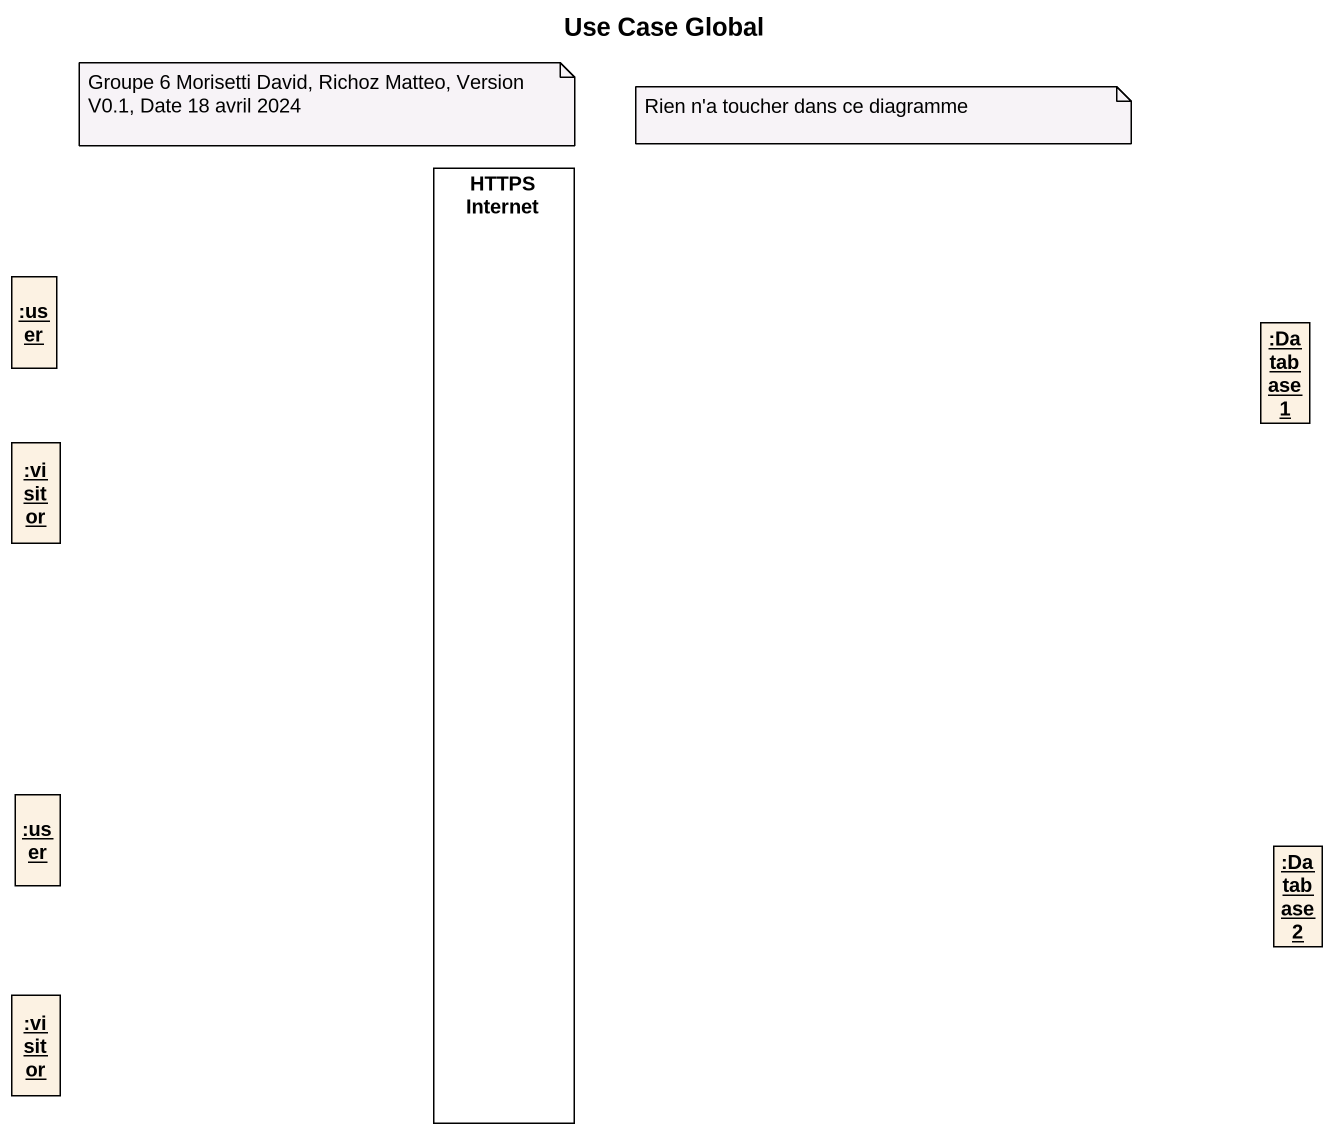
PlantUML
@startuml
title Use Case Global
allowmixing
hide circle
hide empty members
rectangle "HTTPS Internet" as HTTPS_Internet
object ":user" as user
object ":Database 1" as Database_1
object ":visitor" as visitor
object ":user" as user_2
object ":Database 2" as Database_2
object ":visitor" as visitor_2
note as N1
  Groupe 6 Morisetti David, Richoz Matteo, Version V0.1, Date 18 avril 2024
end note
note as N2
  Rien n'a toucher dans ce diagramme
end note
@enduml
